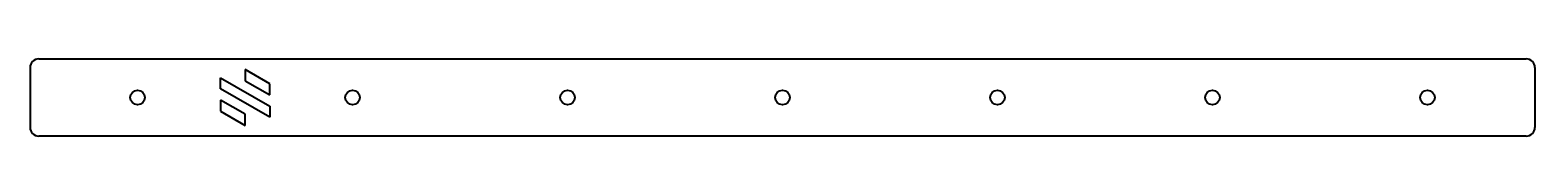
# Model space of a CAD drawing. Header units: inches. Extents: x -175 to 175, y -9 to 9.
import ezdxf

# ---------------------------------------------------------------- set-up
doc = ezdxf.new("R2010")
doc.units = ezdxf.units.IN
doc.header["$MEASUREMENT"] = 0
doc.layers.add('ModelSketch_Visible', color=7, linetype='Continuous', lineweight=40)

msp = doc.modelspace()

# ---------------------------------------------------------------- linework, layer by layer
at = {"layer": 'ModelSketch_Visible'}
for p, q in [((-173, 9), (173, 9)), ((-175, 7), (-175, -7)), ((-130.74, 4.61), (-119.26, -2.01)), ((-130.74, 2.01), (-130.74, 4.61)), ((-119.26, 3.18), (-125, 6.5)), ((-125, 6.5), (-125, 3.9)), ((-125, 3.9), (-119.26, 0.59)), ((175, 7), (175, -7)), ((-119.26, -4.61), (-130.74, 2.01)), ((-119.26, 0.59), (-119.26, 3.18)), ((-125, -3.9), (-130.74, -0.59)), ((-130.74, -0.59), (-130.74, -3.18)), ((-130.74, -3.18), (-125, -6.5)), ((-119.26, -2.01), (-119.26, -4.61)), ((-125, -6.5), (-125, -3.9)), ((173, -9), (-173, -9))]:
    msp.add_line(p, q, dxfattribs=at)
for centre in [(-150, 0), (-100, 0), (-50, 0), (0, 0), (50, 0), (100, 0), (150, 0)]:
    msp.add_circle(centre, 1.7, dxfattribs=at)
for centre, start, end in [((-173, 7), 90, 180), ((173, 7), 0, 90), ((-173, -7), 180, 270), ((173, -7), 270, 0)]:
    msp.add_arc(centre, 2, start, end, dxfattribs=at)

doc.saveas('drawing.dxf')
